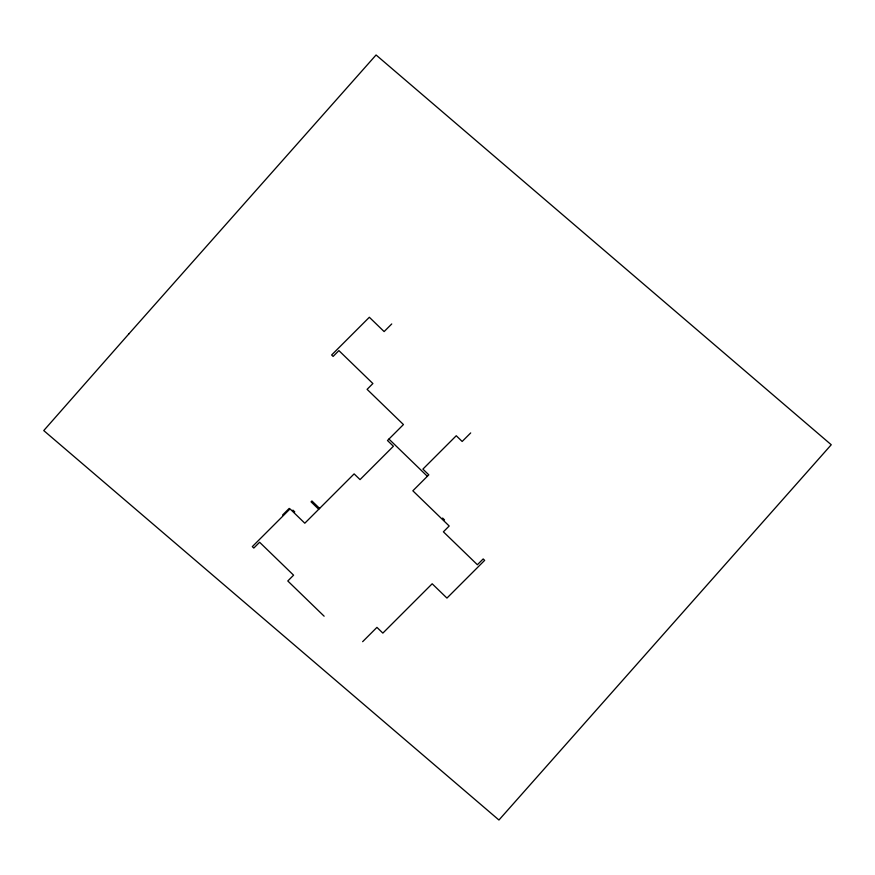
<?xml version="1.0" encoding="UTF-8"?>
<svg xmlns="http://www.w3.org/2000/svg" width="875" height="875" viewBox="0 0 875 875"><rect width="100%" height="100%" fill="white"/><g stroke="black" fill="none" stroke-linecap="round" stroke-linejoin="round"><path stroke-width="1.31" d="M391.738 323.958L384.125 331.581L369.348 317.264L331.636 354.988L333.113 356.42L338.909 350.613L372.892 383.545L367.095 389.342L403.441 424.561L387.483 440.519L393.4 446.239L360.041 479.609L354.123 473.889L304.806 523.217L290.041 508.9L252.328 546.623L253.805 548.056L259.602 542.248L293.584 575.181L287.788 580.978L324.133 616.197M282.614 514.981L289.209 508.386M470.695 432.928L462.164 441.47L456.258 435.739L422.898 469.109L428.805 474.841L412.847 490.798L449.192 526.006L443.395 531.814L477.378 564.736L483.175 558.939L484.652 560.361L446.95 598.084L432.173 583.778L382.856 633.106L376.939 627.375L362.644 641.681M388.938 439.064L427.35 476.284M442.619 518.066L444.533 519.914M319.605 508.419L311.927 500.97L311.052 501.845L318.741 509.294M292.917 510.125L294.766 511.919M128.844 333.922L43.75 430.577L498.947 820.017L831.25 444.752L376.064 54.983L128.844 333.922"/></g></svg>
